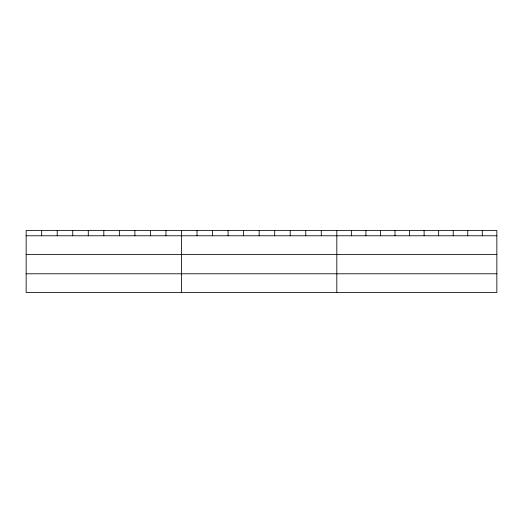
<?xml version="1.0" encoding="UTF-8"?>
<svg xmlns="http://www.w3.org/2000/svg" width="523" height="523" viewBox="0 0 523 523"><rect width="100%" height="100%" fill="white"/><g stroke="black" fill="none" stroke-linecap="round" stroke-linejoin="round"><path stroke-width="0.78" d="M496.85 254.498L496.85 230.493L26.15 230.493L26.15 292.507L496.85 292.507L496.85 254.498L26.15 254.498M26.15 235.775L496.85 235.775M26.15 273.784L496.85 273.784M482.304 230.493L482.304 235.775M467.752 230.493L467.752 235.775M453.206 230.493L453.206 235.775M438.653 230.493L438.653 235.775M424.107 230.493L424.107 235.775M409.555 230.493L409.555 235.775M395.009 230.493L395.009 235.775M380.456 230.493L380.456 235.775M365.91 230.493L365.91 235.775M351.358 230.493L351.358 235.775M336.812 230.493L336.812 292.507M321.279 230.493L321.279 235.775M305.746 230.493L305.746 235.775M290.213 230.493L290.213 235.775M274.68 230.493L274.68 235.775M259.147 230.493L259.147 235.775M243.613 230.493L243.613 235.775M228.08 230.493L228.08 235.775M212.547 230.493L212.547 235.775M197.014 230.493L197.014 235.775M181.481 230.493L181.481 292.507M165.948 230.493L165.948 235.775M150.415 230.493L150.415 235.775M134.882 230.493L134.882 235.775M119.349 230.493L119.349 235.775M103.816 230.493L103.816 235.775M88.282 230.493L88.282 235.775M72.749 230.493L72.749 235.775M57.216 230.493L57.216 235.775M41.683 230.493L41.683 235.775"/></g></svg>
